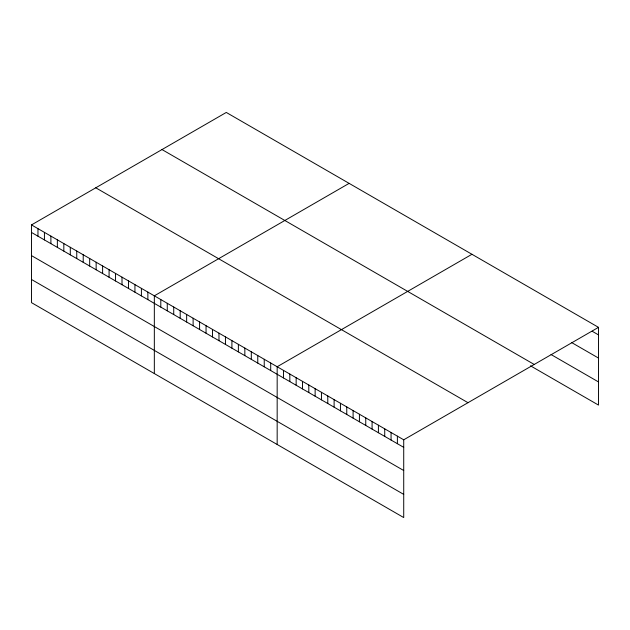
<?xml version="1.0" encoding="UTF-8"?>
<svg xmlns="http://www.w3.org/2000/svg" width="630" height="630" viewBox="0 0 630 630"><rect width="100%" height="100%" fill="white"/><g stroke="black" fill="none" stroke-linecap="round" stroke-linejoin="round"><path stroke-width="0.94" d="M31.5 224.91L403.72 439.803L403.72 517.553L31.5 302.652L31.5 224.91L226.28 112.447L598.5 327.348L598.5 405.09L530.476 365.817M349.114 183.369L154.334 295.824L154.334 373.566M471.949 254.284L277.168 366.739L277.168 444.481M403.72 439.803L598.5 327.348M592.168 331.246L598.5 334.9M571.607 342.539L598.5 358.06M551.045 354.532L598.5 381.93M162.005 149.562L534.224 364.463M95.776 187.795L467.995 402.696M31.5 232.454L403.72 447.355M31.5 255.623L403.72 470.515M31.5 279.484L403.72 494.385M397.388 436.149L397.388 443.701M391.065 432.495L391.065 440.047M384.733 428.849L384.733 436.393M378.409 425.195L378.409 432.739M372.078 421.541L372.078 429.085M365.754 417.887L365.754 425.431M359.423 414.233L359.423 421.785M353.099 410.579L353.099 418.131M346.768 406.925L346.768 414.477M340.444 403.271L340.444 410.823M334.113 399.617L334.113 407.169M327.789 395.963L327.789 403.515M321.457 392.309L321.457 399.861M315.134 388.663L315.134 396.207M308.802 385.009L308.802 392.553M302.479 381.355L302.479 388.899M296.147 377.701L296.147 385.245M289.824 374.047L289.824 381.599M283.492 370.393L283.492 377.945M270.703 363.006L270.703 370.558M264.238 359.273L264.238 366.825M257.772 355.541L257.772 363.093M251.307 351.808L251.307 359.36M244.842 348.075L244.842 355.627M238.376 344.342L238.376 351.894M231.911 340.609L231.911 348.162M225.445 336.877L225.445 344.429M218.98 333.144L218.98 340.696M212.515 329.411L212.515 336.963M206.049 325.686L206.049 333.231M199.584 321.954L199.584 329.498M193.119 318.221L193.119 325.765M186.653 314.488L186.653 322.032M180.188 310.755L180.188 318.3M173.73 307.023L173.73 314.567M167.265 303.29L167.265 310.834M160.8 299.557L160.8 307.101M147.869 292.092L147.869 299.636M141.404 288.359L141.404 295.903M134.938 284.626L134.938 292.178M128.473 280.893L128.473 288.445M122.007 277.161L122.007 284.713M115.542 273.428L115.542 280.98M109.077 269.695L109.077 277.247M102.611 265.962L102.611 273.514M96.146 262.23L96.146 269.782M89.68 258.497L89.68 266.049M83.215 254.764L83.215 262.316M76.758 251.031L76.758 258.584M70.292 247.299L70.292 254.851M63.827 243.566L63.827 251.118M57.361 239.833L57.361 247.385M50.896 236.1L50.896 243.652M44.431 232.368L44.431 239.92M37.965 228.643L37.965 236.187"/></g></svg>
